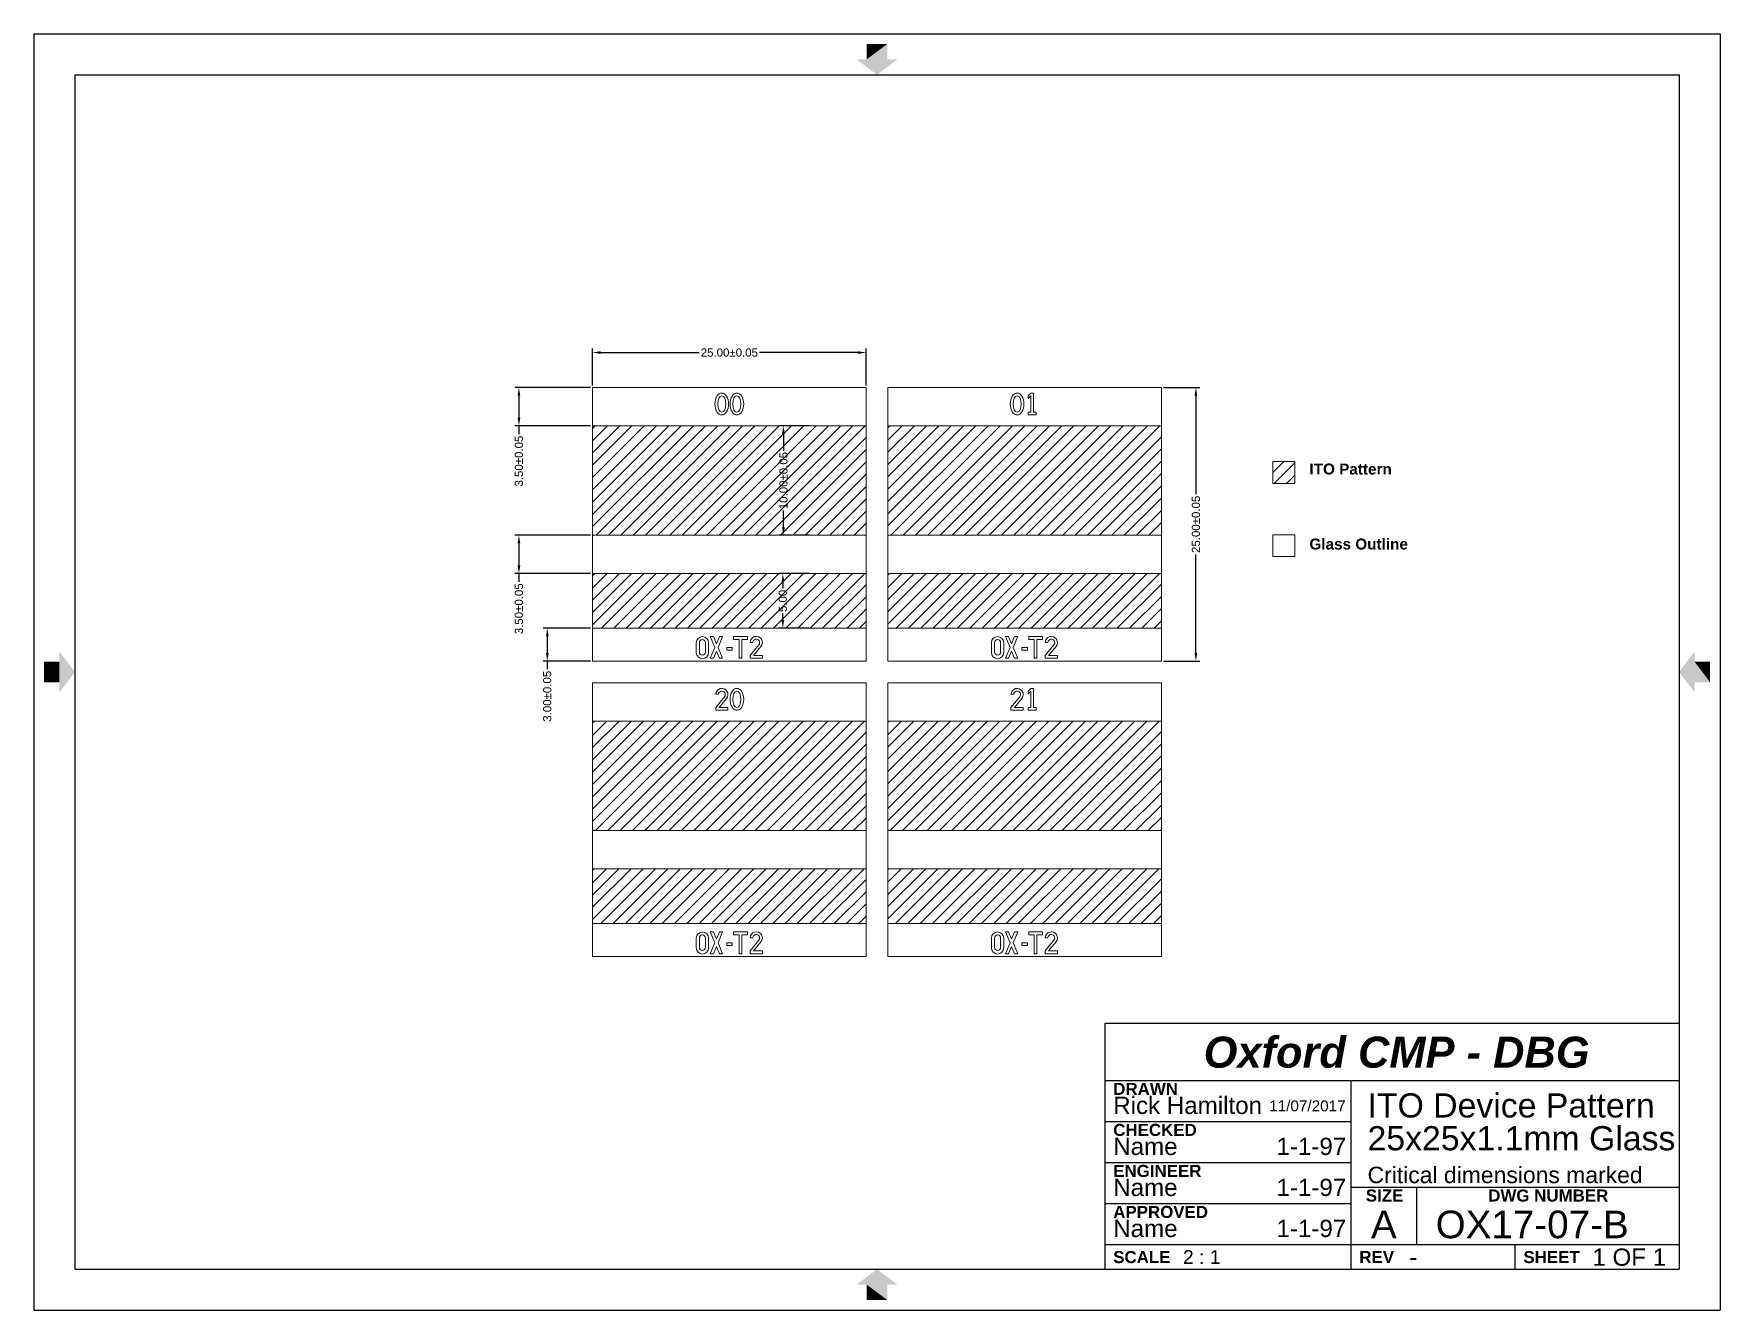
# Model space of a CAD drawing. Header units: millimetres. Extents: x -77 to 77, y -58 to 58.
import ezdxf

# ---------------------------------------------------------------- set-up
doc = ezdxf.new("R2010")
doc.units = ezdxf.units.MM
for name, color, linetype in [('border', 5, 'Continuous'), ('Glass Dimensions', 9, 'Continuous'), ('Glass Edges', 7, 'Continuous'), ('ITO', 4, 'Continuous'), ('ITO Dimensions', 132, 'Continuous')]:
    doc.layers.add(name, color=color, linetype=linetype)
doc.styles.add('Arial', font='arial.ttf')
doc.styles.add('Arial_Bold', font='arialbd.ttf')
doc.styles.add('Arial_Bold_Italic', font='arialbi.ttf')
doc.styles.add('DIMTEXT', font='arial.ttf')
doc.dimstyles.get("Standard").update_dxf_attribs({"dimscale": 0.15, "dimtxt": 5, "dimasz": 5, "dimexe": 2.5, "dimexo": 1.25, "dimgap": 1.25, "dimtad": 0, "dimzin": 0, "dimdsep": 46, "dimtxsty": 'DIMTEXT', "dimsah": 1, "dimcen": 4, "dimazin": 0, "dimtol": 1, "dimtp": 0.05, "dimtm": 0.05, "dimtfac": 1, "dimtofl": 0, "dimtmove": 0, "dimatfit": 3, "dimfxl": 1, "dimtolj": 1, "dimtzin": 0, "dimarcsym": 0})
doc.dimstyles.new('STANDARD$0', dxfattribs={"dimscale": 0.15, "dimtxt": 5, "dimasz": 5, "dimexe": 2.5, "dimexo": 1.25, "dimgap": 1.25, "dimtad": 0, "dimzin": 0, "dimdsep": 46, "dimtxsty": 'DIMTEXT', "dimsah": 1, "dimcen": 4, "dimazin": 0, "dimtol": 1, "dimtp": 0.05, "dimtm": 0.05, "dimtfac": 1, "dimtofl": 0, "dimtmove": 0, "dimatfit": 3, "dimfxl": 1, "dimtolj": 1, "dimtzin": 0, "dimarcsym": 0})

# ---------------------------------------------------------------- blocks, each defined once
blk = doc.blocks.new('*D4')
at = {"layer": 'ITO Dimensions', "color": 0, "linetype": 'ByBlock', "lineweight": -2, "transparency": 16777216}
for p, q in [((-6.19, 22.5), (-8.93, 22.5)), ((-8.55, 21.75), (-8.55, 20.23)), ((-8.55, 13.25), (-8.55, 14.77)), ((-6.19, 12.5), (-8.93, 12.5))]:
    blk.add_line(p, q, dxfattribs=at)
at = {"layer": 'ITO Dimensions', "color": 0, "lineweight": 0, "transparency": 16777216}
for points in [[(-8.68, 21.75), (-8.43, 21.75), (-8.55, 22.5)], [(-8.68, 13.25), (-8.43, 13.25), (-8.55, 12.5)]]:
    blk.add_solid(points, dxfattribs=at)
at = {"layer": 'ITO Dimensions', "color": 0, "lineweight": 0, "transparency": 16777216, "insert": (-8.55, 17.5), "char_height": 0.75, "attachment_point": 5, "rotation": 90, "style": 'DIMTEXT'}
blk.add_mtext('\\A1;10.00±0.05', dxfattribs=at)
blk = doc.blocks.new('*D5')
at = {"layer": 'ITO Dimensions', "color": 0, "linetype": 'ByBlock', "lineweight": -2, "transparency": 16777216}
for p, q in [((-6.19, 9), (-8.98, 9)), ((-8.61, 8.25), (-8.61, 7.66)), ((-8.61, 4.75), (-8.61, 5.34)), ((-6.19, 4), (-8.98, 4))]:
    blk.add_line(p, q, dxfattribs=at)
at = {"layer": 'ITO Dimensions', "color": 0, "lineweight": 0, "transparency": 16777216}
for points in [[(-8.73, 8.25), (-8.48, 8.25), (-8.61, 9)], [(-8.73, 4.75), (-8.48, 4.75), (-8.61, 4)]]:
    blk.add_solid(points, dxfattribs=at)
at = {"layer": 'ITO Dimensions', "color": 0, "lineweight": 0, "transparency": 16777216, "insert": (-8.61, 6.5), "char_height": 0.75, "attachment_point": 5, "rotation": 90, "style": 'DIMTEXT'}
blk.add_mtext('\\A1;5.00', dxfattribs=at)
blk = doc.blocks.new('*D28')
at = {"layer": 'ITO Dimensions', "color": 0, "linetype": 'ByBlock', "lineweight": -2, "transparency": 16777216}
for p, q in [((-26.19, 26), (-33.11, 26)), ((-32.74, 25.25), (-32.74, 23.25)), ((-26.19, 22.5), (-33.11, 22.5)), ((-32.74, 22.5), (-32.74, 21.75))]:
    blk.add_line(p, q, dxfattribs=at)
at = {"layer": 'ITO Dimensions', "color": 0, "lineweight": 0, "transparency": 16777216}
for points in [[(-32.86, 25.25), (-32.61, 25.25), (-32.74, 26)], [(-32.86, 23.25), (-32.61, 23.25), (-32.74, 22.5)]]:
    blk.add_solid(points, dxfattribs=at)
at = {"layer": 'ITO Dimensions', "color": 0, "lineweight": 0, "transparency": 16777216, "insert": (-32.74, 19.28), "char_height": 0.75, "attachment_point": 5, "rotation": 90, "style": 'DIMTEXT'}
blk.add_mtext('\\A1;3.50±0.05', dxfattribs=at)
blk = doc.blocks.new('*D29')
at = {"layer": 'ITO Dimensions', "color": 0, "linetype": 'ByBlock', "lineweight": -2, "transparency": 16777216}
for p, q in [((-26.19, 4), (-30.52, 4)), ((-30.15, 3.25), (-30.15, 1.75)), ((-26.19, 1), (-30.52, 1)), ((-30.15, 1), (-30.15, 0.25))]:
    blk.add_line(p, q, dxfattribs=at)
at = {"layer": 'ITO Dimensions', "color": 0, "lineweight": 0, "transparency": 16777216}
for points in [[(-30.27, 3.25), (-30.02, 3.25), (-30.15, 4)], [(-30.27, 1.75), (-30.02, 1.75), (-30.15, 1)]]:
    blk.add_solid(points, dxfattribs=at)
at = {"layer": 'ITO Dimensions', "color": 0, "lineweight": 0, "transparency": 16777216, "insert": (-30.15, -2.22), "char_height": 0.75, "attachment_point": 5, "rotation": 90, "style": 'DIMTEXT'}
blk.add_mtext('\\A1;3.00±0.05', dxfattribs=at)
blk = doc.blocks.new('*D30')
at = {"layer": 'ITO Dimensions', "color": 0, "linetype": 'ByBlock', "lineweight": -2, "transparency": 16777216}
for p, q in [((-26.19, 12.5), (-33.11, 12.5)), ((-32.74, 11.75), (-32.74, 9.75)), ((-26.19, 9), (-33.11, 9)), ((-32.74, 9), (-32.74, 8.25))]:
    blk.add_line(p, q, dxfattribs=at)
at = {"layer": 'ITO Dimensions', "color": 0, "lineweight": 0, "transparency": 16777216}
for points in [[(-32.86, 11.75), (-32.61, 11.75), (-32.74, 12.5)], [(-32.86, 9.75), (-32.61, 9.75), (-32.74, 9)]]:
    blk.add_solid(points, dxfattribs=at)
at = {"layer": 'ITO Dimensions', "color": 0, "lineweight": 0, "transparency": 16777216, "insert": (-32.74, 5.78), "char_height": 0.75, "attachment_point": 5, "rotation": 90, "style": 'DIMTEXT'}
blk.add_mtext('\\A1;3.50±0.05', dxfattribs=at)
blk = doc.blocks.new('*D32')
at = {"layer": 'Glass Dimensions', "color": 0, "linetype": 'ByBlock', "lineweight": -2, "transparency": 16777216}
for p, q in [((-26, 26.19), (-26, 29.58)), ((-1, 26.19), (-1, 29.58)), ((-25.25, 29.2), (-16.27, 29.2)), ((-1.75, 29.2), (-10.73, 29.2))]:
    blk.add_line(p, q, dxfattribs=at)
at = {"layer": 'Glass Dimensions', "color": 0, "lineweight": 0, "transparency": 16777216}
for points in [[(-25.25, 29.33), (-25.25, 29.08), (-26, 29.2)], [(-1.75, 29.33), (-1.75, 29.08), (-1, 29.2)]]:
    blk.add_solid(points, dxfattribs=at)
at = {"layer": 'Glass Dimensions', "color": 0, "lineweight": 0, "transparency": 16777216, "insert": (-13.5, 29.2), "char_height": 0.75, "attachment_point": 5, "style": 'DIMTEXT'}
blk.add_mtext('\\A1;25.00±0.05', dxfattribs=at)
blk = doc.blocks.new('*D33')
at = {"layer": 'Glass Dimensions', "color": 0, "linetype": 'ByBlock', "lineweight": -2, "transparency": 16777216}
for p, q in [((26.19, 26), (29.53, 26)), ((29.16, 25.25), (29.16, 16.27)), ((29.16, 1.75), (29.16, 10.73)), ((26.19, 1), (29.53, 1))]:
    blk.add_line(p, q, dxfattribs=at)
at = {"layer": 'Glass Dimensions', "color": 0, "lineweight": 0, "transparency": 16777216}
for points in [[(29.03, 25.25), (29.28, 25.25), (29.16, 26)], [(29.03, 1.75), (29.28, 1.75), (29.16, 1)]]:
    blk.add_solid(points, dxfattribs=at)
at = {"layer": 'Glass Dimensions', "color": 0, "lineweight": 0, "transparency": 16777216, "insert": (29.16, 13.5), "char_height": 0.75, "attachment_point": 5, "rotation": 90, "style": 'DIMTEXT'}
blk.add_mtext('\\A1;25.00±0.05', dxfattribs=at)

msp = doc.modelspace()

# ---------------------------------------------------------------- hatches: boundary and pattern name
at = {"layer": 'Glass Dimensions', "lineweight": 0}
h = msp.add_hatch(dxfattribs=at)
h.set_pattern_fill('ANSI31', color=256, scale=0.25)
h.paths.add_polyline_path([(10.658, 16.99), (16.27, 16.99), (16.27, 18.536), (10.658, 18.536)], flags=9)
h.paths.add_polyline_path([(7.985, 6.222), (13.013, 6.222), (13.013, 7.767), (7.985, 7.767)], flags=9)
h.paths.add_polyline_path([(13.985, 6.222), (19.013, 6.222), (19.013, 7.767), (13.985, 7.767)], flags=9)
h.paths.add_polyline_path([(-7.774, 14.658), (-7.774, 20.27), (-9.319, 20.27), (-9.319, 14.658)], flags=9)
h.paths.add_polyline_path([(-7.832, 5.296), (-7.832, 7.71), (-9.377, 7.71), (-9.377, 5.296)], flags=9)
h.paths.add_polyline_path([(-16.342, 16.722), (-10.73, 16.722), (-10.73, 18.267), (-16.342, 18.267)], flags=9)
h.paths.add_polyline_path([(-16.342, 5.722), (-10.73, 5.722), (-10.73, 7.267), (-16.342, 7.267)], flags=9)
h.paths.add_polyline_path([(-17.842, -10.364), (-12.23, -10.364), (-12.23, -8.818), (-17.842, -8.818)], flags=9)
h.paths.add_polyline_path([(-26.734, -21.278), (-21.705, -21.278), (-21.705, -19.732), (-26.734, -19.732)], flags=9)
h.paths.add_polyline_path([(-13.294, -27.314), (-8.266, -27.314), (-8.266, -25.769), (-13.294, -25.769)], flags=9)
h.paths.add_polyline_path([(-18.734, -16.082), (-13.705, -16.082), (-13.705, -14.536), (-18.734, -14.536)], flags=9)
h.paths.add_polyline_path([(-5.297, -21.278), (-0.268, -21.278), (-0.268, -19.732), (-5.297, -19.732)], flags=9)
h.paths.add_polyline_path([(-5.617, -10.278), (-0.588, -10.278), (-0.588, -8.733), (-5.617, -8.733)], flags=9)
h.paths.add_polyline_path([(1.016, -21.175), (6.044, -21.175), (6.044, -19.63), (1.016, -19.63)], flags=9)
h.paths.add_polyline_path([(11.886, -27.364), (16.914, -27.364), (16.914, -25.818), (11.886, -25.818)], flags=9)
h.paths.add_polyline_path([(8.766, -16.274), (13.794, -16.274), (13.794, -14.728), (8.766, -14.728)], flags=9)
h.paths.add_polyline_path([(20.217, -21.278), (25.245, -21.278), (25.245, -19.733), (20.217, -19.733)], flags=9)
h.paths.add_polyline_path([(20.883, -10.604), (25.912, -10.604), (25.912, -9.058), (20.883, -9.058)], flags=9)
h.paths.add_polyline_path([(9.658, -10.278), (15.27, -10.278), (15.27, -8.733), (9.658, -8.733)], flags=9)
h.paths.add_polyline_path([(-27.499, 21.182), (-27.499, 23.596), (-29.044, 23.596), (-29.044, 21.182)], flags=9)
h.paths.add_polyline_path([(-29.367, 16.561), (-29.367, 18.975), (-30.913, 18.975), (-30.913, 16.561)], flags=9)
h.paths.add_polyline_path([(-27.499, 11.932), (-27.499, 14.346), (-29.044, 14.346), (-29.044, 11.932)], flags=9)
h.paths.add_polyline_path([(-29.367, 7.432), (-29.367, 9.846), (-30.913, 9.846), (-30.913, 7.432)], flags=9)
h.paths.add_polyline_path([(-27.499, 3.182), (-27.499, 5.596), (-29.044, 5.596), (-29.044, 3.182)], flags=9)
h.paths.add_polyline_path([(-31.96, 16.763), (-31.96, 21.792), (-33.505, 21.792), (-33.505, 16.763)], flags=9)
h.paths.add_polyline_path([(-29.368, -4.737), (-29.368, 0.292), (-30.913, 0.292), (-30.913, -4.737)], flags=9)
h.paths.add_polyline_path([(-31.96, 3.263), (-31.96, 8.292), (-33.505, 8.292), (-33.505, 3.263)], flags=9)
h.paths.add_polyline_path([(-16.3, 28.424), (-10.689, 28.424), (-10.689, 29.969), (-16.3, 29.969)], flags=9)
h.paths.add_polyline_path([(29.933, 10.7), (29.933, 16.311), (28.388, 16.311), (28.388, 10.7)], flags=9)
h.paths.add_polyline_path([(39.222, 10.635), (48.727, 10.635), (48.727, 12.696), (39.222, 12.696)], flags=9)
h.paths.add_polyline_path([(39.187, 14.168), (49.235, 14.168), (49.235, 16.228), (39.187, 16.228)], flags=9)
h.paths.add_polyline_path([(39.193, 17.493), (47.222, 17.493), (47.222, 19.554), (39.193, 19.554)], flags=9)
h.paths.add_polyline_path([(39.19, 20.54), (47.143, 20.54), (47.143, 22.601), (39.19, 22.601)], flags=9)
h.paths.add_polyline_path([(39.187, 23.844), (54.207, 23.844), (54.207, 25.905), (39.187, 25.905)], flags=9)
h.paths.add_polyline_path([(-69.955, -52.662), (-0.82, -52.662), (-0.82, -50.695), (-69.955, -50.695)], flags=9)
h.paths.add_polyline_path([(-70.233, -49.62), (-44.204, -49.62), (-44.204, -47.291), (-70.233, -47.291)], flags=9)
h.paths.add_polyline_path([(-70.358, -46.836), (3.451, -46.836), (3.451, -44.54), (-70.358, -44.54)], flags=9)
h.paths.add_polyline_path([(-69.942, -42.987), (14.114, -42.987), (14.114, -40.037), (-69.942, -40.037)], flags=9)
at = {"layer": 'ITO', "lineweight": 0}
h = msp.add_hatch(dxfattribs=at)
h.set_pattern_fill('ANSI31', color=256, scale=0.25)
h.paths.add_polyline_path([(-1, 22.5), (-26, 22.5), (-26, 12.5), (-1, 12.517)])
h.paths.add_polyline_path([(26, 22.5), (1, 22.5), (1, 12.5), (26, 12.5)])
h.paths.add_polyline_path([(-1, 9), (-3, 9), (-5, 9), (-22, 9), (-24, 9), (-26, 9), (-26, 4), (-1, 4)])
h.paths.add_polyline_path([(26, 9), (1, 9), (1, 4), (26, 4)])
h.paths.add_polyline_path([(-1, -4.5), (-26, -4.5), (-26, -14.5), (-1, -14.5)])
h.paths.add_polyline_path([(-1, -18), (-26, -18), (-26, -23), (-1, -23)])
h.paths.add_polyline_path([(26, -18), (1, -18), (1, -23), (26, -23)])
h.paths.add_polyline_path([(26, -4.5), (1, -4.5), (1, -14.5), (26, -14.5)])
h.paths.add_polyline_path([(38.195, 19.232), (36.195, 19.232), (36.195, 17.232), (38.195, 17.232)])

# ---------------------------------------------------------------- linework, layer by layer
at = {"layer": 'border'}
for p, q in [((-77.1, 58.35), (77.1, 58.35)), ((-77.1, 58.35), (-77.1, -58.35)), ((77.1, 58.35), (77.1, -58.35)), ((-73.35, 54.6), (73.35, 54.6)), ((-73.35, 54.6), (-73.35, -54.6)), ((73.35, 54.6), (73.35, -54.6)), ((20.85, -32.1), (73.35, -32.1)), ((20.85, -54.6), (20.85, -32.1)), ((20.85, -37.35), (73.35, -37.35)), ((43.35, -54.6), (43.35, -37.35)), ((20.85, -41.1), (43.35, -41.1)), ((20.85, -44.85), (43.35, -44.85)), ((43.35, -47.1), (73.35, -47.1)), ((49.35, -52.35), (49.35, -47.1)), ((20.85, -48.6), (43.35, -48.6)), ((20.85, -52.35), (73.35, -52.35)), ((58.35, -54.6), (58.35, -52.35)), ((-73.35, -54.6), (73.35, -54.6)), ((-77.1, -58.35), (77.1, -58.35))]:
    msp.add_line(p, q, dxfattribs=at)
for points in [[(0.938, 56.005), (0.938, 57.413), (-1.875, 56.004), (-0.938, 56.005)], [(0.938, 57.413), (-0.938, 57.413), (-0.938, 56.005), (-0.938, 57.413)], [(1.875, 56.005), (0.938, 56.005), (0, 54.6), (-1.875, 56.004)], [(-74.755, -0.938), (-74.755, -1.875), (-74.755, 0.938), (-74.755, 1.877)], [(-74.755, -1.875), (-73.35, 0), (-74.755, 1.877), (-73.35, 0)], [(74.755, -1.872), (74.755, -0.938), (73.35, 0), (74.751, 1.875)], [(74.755, -0.938), (76.162, -0.938), (74.751, 1.875), (74.755, 0.938)], [(-76.162, -0.938), (-74.755, -0.938), (-76.162, 0.938), (-74.755, 0.938)], [(76.162, -0.938), (76.162, 0.938), (74.755, 0.938), (76.162, 0.938)], [(0, -54.6), (-1.873, -56.005), (1.875, -56.002), (0.938, -56.005)], [(-0.938, -56.005), (-0.938, -57.413), (0.938, -57.413), (-0.938, -57.413)]]:
    msp.add_solid(points, dxfattribs=at)
at = {"layer": 'border', "extrusion": (0, 0, -1)}
msp.add_solid([(1.873, -56.005), (0.938, -56.005), (-0.938, -56.005), (-0.938, -57.413)], dxfattribs=at)
at = {"layer": 'Glass Edges', "linetype": 'Continuous', "lineweight": 0, "flags": 128}
for points in [[(-26, 26), (-1, 26), (-1, 1), (-26, 1)], [(1, 26), (26, 26), (26, 1), (1, 1)], [(-26, -1), (-1, -1), (-1, -26), (-26, -26)], [(1, -1), (26, -1), (26, -26), (1, -26)]]:
    msp.add_lwpolyline(points, close=True, dxfattribs=at)
at = {"layer": 'Glass Edges', "lineweight": 0}
msp.add_lwpolyline([(36.195, 12.55), (38.195, 12.55), (38.195, 10.55), (36.195, 10.55)], close=True, dxfattribs=at)
at = {"layer": 'ITO', "lineweight": 0, "flags": 128}
for points in [[(13.812, 23.5), (13.812, 23.75), (14.062, 23.75), (14.062, 25.25), (13.812, 25), (13.812, 25.25), (14.062, 25.5), (14.312, 25.5), (14.312, 23.75), (14.562, 23.75), (14.562, 23.5), (13.812, 23.5)], [(13.812, -3.5), (13.812, -3.25), (14.062, -3.25), (14.062, -1.75), (13.812, -2), (13.812, -1.75), (14.062, -1.5), (14.312, -1.5), (14.312, -3.25), (14.562, -3.25), (14.562, -3.5), (13.812, -3.5)]]:
    msp.add_lwpolyline(points, dxfattribs=at)
at = {"layer": 'ITO', "linetype": 'Continuous', "lineweight": 0, "flags": 128}
for points in [[(-26, 22.5), (-1, 22.5), (-1, 12.517), (-26, 12.5), (-26, 22.5)], [(1, 22.5), (26, 22.5), (26, 12.5), (1, 12.5), (1, 22.5)], [(-26, 9), (-26, 4), (-1, 4), (-1, 9), (-3, 9), (-5, 9), (-22, 9), (-24, 9), (-26, 9)], [(1, 9), (1, 4), (26, 4), (26, 9), (1, 9)], [(-26, -4.5), (-1, -4.5), (-1, -14.5), (-26, -14.5), (-26, -4.5)], [(1, -4.5), (26, -4.5), (26, -14.5), (1, -14.5), (1, -4.5)], [(-26, -18), (-26, -23), (-1, -23), (-1, -18), (-26, -18)], [(1, -18), (1, -23), (26, -23), (26, -18), (1, -18)]]:
    msp.add_lwpolyline(points, dxfattribs=at)
at = {"layer": 'ITO', "lineweight": 0}
for points in [[(36.195, 19.232), (38.195, 19.232), (38.195, 17.232), (36.195, 17.232)], [(-15.24, 1.25), (-14.818, 2.25), (-15.24, 3.25), (-14.959, 3.25), (-14.678, 2.584), (-14.395, 3.25), (-14.115, 3.25), (-14.537, 2.25), (-14.115, 1.25), (-14.395, 1.25), (-14.678, 1.919), (-14.959, 1.25), (-15.24, 1.25)], [(-15.24, 3.25), (-14.959, 3.25), (-14.678, 2.584), (-14.395, 3.25), (-14.115, 3.25), (-14.537, 2.25), (-14.115, 1.25), (-14.395, 1.25), (-14.678, 1.919), (-14.959, 1.25), (-15.24, 1.25), (-14.818, 2.25), (-15.24, 3.25)], [(-13.105, 3.25), (-11.855, 3.25), (-11.855, 2.959), (-12.355, 2.959), (-12.355, 1.25), (-12.605, 1.25), (-12.605, 2.959), (-13.105, 2.959), (-13.105, 3.25)], [(11.739, 1.25), (12.161, 2.25), (11.739, 3.25), (12.02, 3.25), (12.301, 2.584), (12.584, 3.25), (12.864, 3.25), (12.442, 2.25), (12.864, 1.25), (12.584, 1.25), (12.301, 1.919), (12.02, 1.25), (11.739, 1.25)], [(11.739, 3.25), (12.02, 3.25), (12.301, 2.584), (12.584, 3.25), (12.864, 3.25), (12.442, 2.25), (12.864, 1.25), (12.584, 1.25), (12.301, 1.919), (12.02, 1.25), (11.739, 1.25), (12.161, 2.25), (11.739, 3.25)], [(13.874, 3.25), (15.124, 3.25), (15.124, 2.959), (14.624, 2.959), (14.624, 1.25), (14.374, 1.25), (14.374, 2.959), (13.874, 2.959), (13.874, 3.25)], [(-15.24, -25.75), (-14.818, -24.75), (-15.24, -23.75), (-14.959, -23.75), (-14.678, -24.416), (-14.395, -23.75), (-14.115, -23.75), (-14.537, -24.75), (-14.115, -25.75), (-14.395, -25.75), (-14.678, -25.081), (-14.959, -25.75), (-15.24, -25.75)], [(-15.24, -23.75), (-14.959, -23.75), (-14.678, -24.416), (-14.395, -23.75), (-14.115, -23.75), (-14.537, -24.75), (-14.115, -25.75), (-14.395, -25.75), (-14.678, -25.081), (-14.959, -25.75), (-15.24, -25.75), (-14.818, -24.75), (-15.24, -23.75)], [(-13.105, -23.75), (-11.855, -23.75), (-11.855, -24.041), (-12.355, -24.041), (-12.355, -25.75), (-12.605, -25.75), (-12.605, -24.041), (-13.105, -24.041), (-13.105, -23.75)], [(11.739, -25.75), (12.161, -24.75), (11.739, -23.75), (12.02, -23.75), (12.301, -24.416), (12.584, -23.75), (12.864, -23.75), (12.442, -24.75), (12.864, -25.75), (12.584, -25.75), (12.301, -25.081), (12.02, -25.75), (11.739, -25.75)], [(11.739, -23.75), (12.02, -23.75), (12.301, -24.416), (12.584, -23.75), (12.864, -23.75), (12.442, -24.75), (12.864, -25.75), (12.584, -25.75), (12.301, -25.081), (12.02, -25.75), (11.739, -25.75), (12.161, -24.75), (11.739, -23.75)], [(13.874, -23.75), (15.124, -23.75), (15.124, -24.041), (14.624, -24.041), (14.624, -25.75), (14.374, -25.75), (14.374, -24.041), (13.874, -24.041), (13.874, -23.75)]]:
    msp.add_lwpolyline(points, close=True, dxfattribs=at)
for points in [[(-16.521, 2.678), (-16.521, 1.775, 1), (-15.396, 1.775), (-15.396, 2.678, 1), (-16.521, 2.678)], [(10.458, 2.678), (10.458, 1.775, 1), (11.583, 1.775), (11.583, 2.678, 1), (10.458, 2.678)], [(-16.24, 2.678), (-16.24, 1.834, 1), (-15.677, 1.834), (-15.677, 2.678, 1), (-16.24, 2.678)], [(10.739, 2.678), (10.739, 1.834, 1), (11.302, 1.834), (11.302, 2.678, 1), (10.739, 2.678)], [(-16.521, -24.322), (-16.521, -25.225, 1), (-15.396, -25.225), (-15.396, -24.322, 1), (-16.521, -24.322)], [(-16.24, -24.322), (-16.24, -25.166, 1), (-15.677, -25.166), (-15.677, -24.322, 1), (-16.24, -24.322)], [(10.458, -24.322), (10.458, -25.225, 1), (11.583, -25.225), (11.583, -24.322, 1), (10.458, -24.322)], [(10.739, -24.322), (10.739, -25.166, 1), (11.302, -25.166), (11.302, -24.322, 1), (10.739, -24.322)]]:
    msp.add_lwpolyline(points, format="xyb", close=True, dxfattribs=at)
at = {"layer": 'ITO', "linetype": 'Continuous', "lineweight": 0, "flags": 128}
for points in [[(-11.605, 2.711, -1.3859821), (-10.606, 2.332), (-11.285, 1.498), (-10.479, 1.498), (-10.479, 1.25), (-11.605, 1.25), (-11.605, 1.498), (-10.799, 2.489, 1.359759), (-11.355, 2.711), (-11.605, 2.711)], [(15.374, 2.711, -1.3859821), (16.373, 2.332), (15.694, 1.498), (16.5, 1.498), (16.5, 1.25), (15.374, 1.25), (15.374, 1.498), (16.18, 2.489, 1.359759), (15.624, 2.711), (15.374, 2.711)], [(-14.75, -2.039, -1.3859821), (-13.751, -2.418), (-14.43, -3.252), (-13.625, -3.252), (-13.625, -3.5), (-14.75, -3.5), (-14.75, -3.252), (-13.945, -2.261, 1.359759), (-14.5, -2.039), (-14.75, -2.039)], [(12.25, -2.039, -1.3859821), (13.249, -2.418), (12.57, -3.252), (13.375, -3.252), (13.375, -3.5), (12.25, -3.5), (12.25, -3.252), (13.055, -2.261, 1.359759), (12.5, -2.039), (12.25, -2.039)], [(-11.605, -24.289, -1.3859821), (-10.606, -24.668), (-11.285, -25.502), (-10.479, -25.502), (-10.479, -25.75), (-11.605, -25.75), (-11.605, -25.502), (-10.799, -24.511, 1.359759), (-11.355, -24.289), (-11.605, -24.289)], [(15.374, -24.289, -1.3859821), (16.373, -24.668), (15.694, -25.502), (16.5, -25.502), (16.5, -25.75), (15.374, -25.75), (15.374, -25.502), (16.18, -24.511, 1.359759), (15.624, -24.289), (15.374, -24.289)]]:
    msp.add_lwpolyline(points, format="xyb", dxfattribs=at)
for points in [[(-13.729, 2.25), (-13.229, 2.25), (-13.229, 2), (-13.729, 2)], [(13.25, 2.25), (13.75, 2.25), (13.75, 2), (13.25, 2)], [(-13.729, -24.75), (-13.229, -24.75), (-13.229, -25), (-13.729, -25)], [(13.25, -24.75), (13.75, -24.75), (13.75, -25), (13.25, -25)]]:
    msp.add_lwpolyline(points, close=True, dxfattribs=at)
at = {"layer": 'ITO', "linetype": 'Continuous', "lineweight": 0}
for centre, major_axis, ratio in [((-14.188, 24.5), (0, 1), 0.625), ((-14.188, 24.5), (0, 0.75), 0.5), ((-12.813, 24.5), (0, 1), 0.625), ((-12.813, 24.5), (0, 0.75), 0.5), ((12.812, 24.5), (0, 1), 0.625), ((12.812, 24.5), (0, 0.75), 0.5), ((-12.813, -2.5), (0, 1), 0.625), ((-12.813, -2.5), (0, 0.75), 0.5)]:
    msp.add_ellipse(centre, major_axis=major_axis, ratio=ratio, dxfattribs=at)

# ---------------------------------------------------------------- texts
at = {"layer": 'border'}
for s, height, style, p in [('Oxford CMP - DBG', 2.84205, 'Arial_Bold_Italic', (29.864, -36.175)), ('DRAWN', 1.1052, 'Arial_Bold', (21.6, -38.664)), ('ITO Device Pattern', 2.21055, 'Arial', (44.85, -40.728)), ('Rick Hamilton', 1.5789, 'Arial', (21.6, -40.406)), ('11/07/2017', 1, 'Arial', (35.856, -40.164)), ('CHECKED', 1.1052, 'Arial_Bold', (21.6, -42.414)), ('25x25x1.1mm Glass', 2.21055, 'Arial', (44.85, -43.728)), ('Name', 1.5789, 'Arial', (21.6, -44.156)), ('1-1-97', 1.5789, 'Arial', (36.527, -44.156)), ('ENGINEER', 1.1052, 'Arial_Bold', (21.6, -46.164)), ('Critical dimensions marked', 1.5, 'Arial', (44.85, -46.728)), ('Name', 1.5789, 'Arial', (21.6, -47.906)), ('1-1-97', 1.5789, 'Arial', (36.527, -47.906)), ('SIZE', 1.1052, 'Arial_Bold', (44.689, -48.414)), ('DWG NUMBER', 1.1052, 'Arial_Bold', (55.884, -48.414)), ('APPROVED', 1.1052, 'Arial_Bold', (21.6, -49.914)), ('A', 2.526, 'Arial', (45.16, -51.764)), ('OX17-07-B', 2.5263, 'Arial', (51.077, -51.764)), ('Name', 1.5789, 'Arial', (21.6, -51.656)), ('1-1-97', 1.5789, 'Arial', (36.527, -51.656)), ('SCALE', 1.1052, 'Arial_Bold', (21.6, -54.039)), ('2 : 1', 1.2632, 'Arial', (27.975, -54.12)), ('REV', 1.1052, 'Arial_Bold', (44.1, -54.039)), ('-', 1.579, 'Arial', (48.675, -54.281)), ('SHEET', 1.1052, 'Arial_Bold', (59.1, -54.039)), ('1 OF 1', 1.5789, 'Arial', (65.407, -54.281))]:
    msp.add_text(s, height=height, dxfattribs=dict(at, style=style)).set_placement(p)
at = {"layer": 'Glass Dimensions', "lineweight": 0, "insert": (39.538, 12.198), "char_height": 1, "attachment_point": 1, "style": 'Arial_Bold'}
msp.add_mtext_dynamic_manual_height_columns('Glass Outline', width=15.13509, gutter_width=3.125, heights=[0], dxfattribs=at)
at = {"layer": 'ITO Dimensions', "lineweight": 0, "insert": (39.538, 19.056), "char_height": 1, "attachment_point": 1, "style": 'Arial_Bold'}
msp.add_mtext_dynamic_manual_height_columns('ITO Pattern', width=10.38338, gutter_width=3.125, heights=[0], dxfattribs=at)

# ---------------------------------------------------------------- dimensions: what is measured, and where the dimension line sits
at = {"layer": 'Glass Dimensions', "lineweight": 0}
dim = msp.add_linear_dim(base=(-1, 29.202), p1=(-26, 26), p2=(-1, 26), dimstyle='STANDARD$0', dxfattribs=at)
dim.commit()
dim.dimension.update_dxf_attribs({"geometry": '*D32', "text_midpoint": (-13.5, 29.202)})
dim = msp.add_linear_dim(base=(29.155, 1), p1=(26, 26), p2=(26, 1), angle=90, dimstyle='STANDARD$0', dxfattribs=at)
dim.commit()
dim.dimension.update_dxf_attribs({"geometry": '*D33', "text_midpoint": (29.155, 13.5)})
at = {"layer": 'ITO Dimensions', "lineweight": 0}
for base, p1, p2, picture, middle in [((-32.738, 22.5), (-26, 26), (-26, 22.5), '*D28', (-32.738, 19.279)), ((-32.738, 9), (-26, 12.5), (-26, 9), '*D30', (-32.738, 5.779)), ((-30.146, 1), (-26, 4), (-26, 1), '*D29', (-30.146, -2.221))]:
    dim = msp.add_linear_dim(base=base, p1=p1, p2=p2, angle=90, dimstyle='STANDARD$0', dxfattribs=at)
    dim.commit()
    dim.dimension.update_dxf_attribs({"geometry": picture, "text_midpoint": middle})
for base, p1, p2, override, picture, middle in [((-8.552, 22.5), (-6, 12.5), (-6, 22.5), {"dimtxsty": 'DIMTEXT'}, '*D4', (-8.552, 17.5)), ((-8.61, 4), (-6, 9), (-6, 4), {"dimtxsty": 'DIMTEXT', "dimtol": 0}, '*D5', (-8.61, 6.5))]:
    dim = msp.add_linear_dim(base=base, p1=p1, p2=p2, angle=90, dimstyle='Standard', override=override, dxfattribs=at)
    dim.commit()
    dim.dimension.update_dxf_attribs({"geometry": picture, "text_midpoint": middle})

doc.saveas('drawing.dxf')
